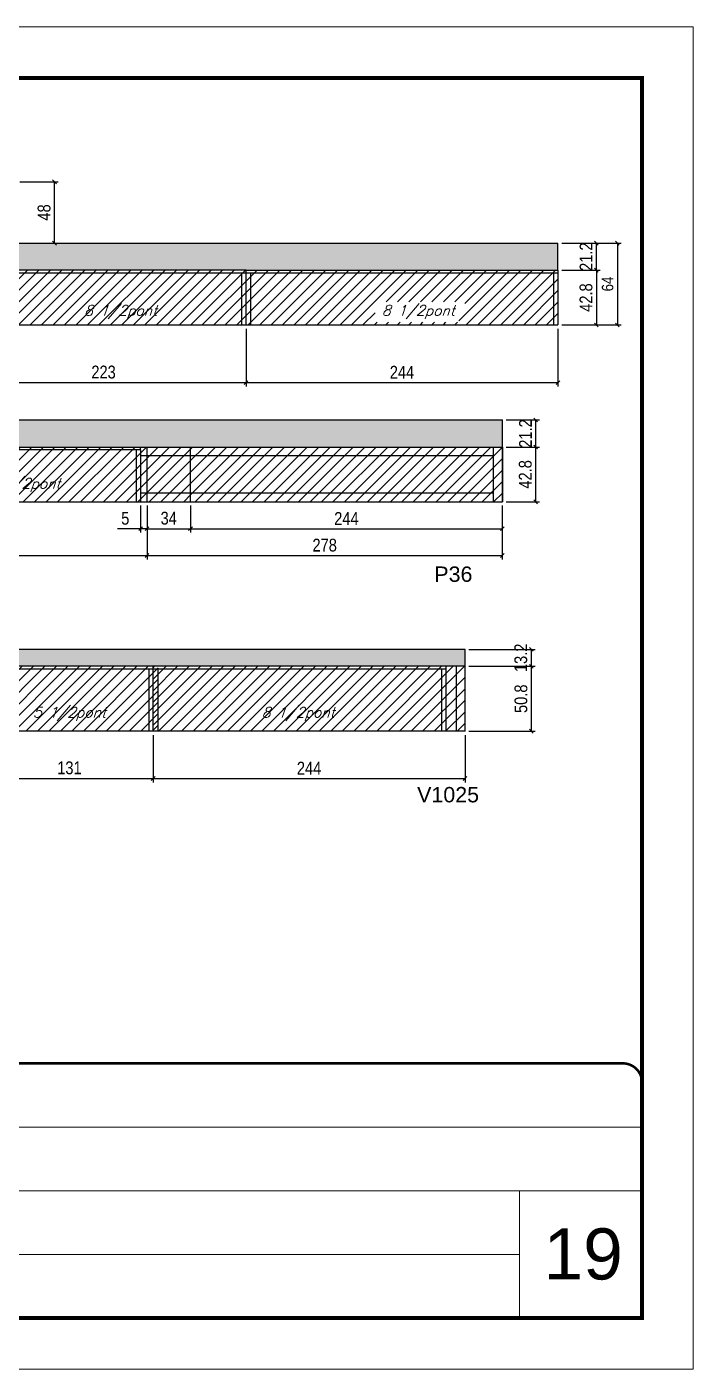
# Model space of a CAD drawing. Extents: x -20960 to -5926, y -2106 to 21915.
# Drawn here: x -8060 to -7538, y 16271 to 17321 of the extents above; entities that cross this region are included whole.
import ezdxf

# ---------------------------------------------------------------- set-up
doc = ezdxf.new("R2010")
doc.units = 0
doc.linetypes.add('CONTINUO', pattern=[0])
doc.linetypes.add('DASHED', pattern=[0.75, 0.5, -0.25])
for name, color, linetype in [('5', 5, 'Continuous'), ('COTA', 241, 'Continuous'), ('Painéis', 200, 'Continuous'), ('Reaproveitamento', 251, 'Continuous'), ('SARR_2.2x7', 40, 'Continuous'), ('SARR_3.5x7', 81, 'Continuous'), ('texto', 7, 'Continuous')]:
    doc.layers.add(name, color=color, linetype=linetype)
for name, color, linetype, lineweight in [('CARIMBO', 255, 'Continuous', 9), ('Folhas', 255, 'Continuous', 9), ('SARRAFO DE PRESSAO', 251, 'DASHED', 9)]:
    doc.layers.add(name, color=color, linetype=linetype, lineweight=lineweight)
doc.styles.add('ARIAL', font='arial.ttf')
doc.styles.add('COTA TECNICA', font='techl___.ttf', dxfattribs={"height": 10})
doc.styles.add('COTA TECNICA-50', font='techl___.ttf', dxfattribs={"height": 9})
doc.styles.add('Romans', font='romans.shx')
doc.styles.get("Standard").update_dxf_attribs({"font": 'arial.ttf'})
doc.dimstyles.new('COTA PAINEL-50', dxfattribs={"dimtxt": 9, "dimasz": 3, "dimexe": 3, "dimexo": 3, "dimgap": 3, "dimtad": 1, "dimdec": 1, "dimzin": 12, "dimdsep": 46, "dimtxsty": 'COTA TECNICA-50', "dimblk1": 'OBLIQUE', "dimblk2": 'OBLIQUE', "dimsah": 1, "dimcen": 0.9, "dimclrd": 4, "dimclre": 4, "dimclrt": 240, "dimadec": 1, "dimazin": 3, "dimtfac": 1, "dimtdec": 1, "dimtmove": 0, "dimatfit": 3, "dimfxl": 1, "dimtolj": 1, "dimtzin": 12, "dimarcsym": 0})
doc.dimstyles.new('PAINEL', dxfattribs={"dimtxt": 10, "dimasz": 3, "dimexe": 3, "dimexo": 3, "dimgap": 3, "dimtad": 1, "dimdec": 1, "dimzin": 12, "dimdsep": 46, "dimtxsty": 'COTA TECNICA', "dimblk1": 'OBLIQUE', "dimblk2": 'OBLIQUE', "dimsah": 1, "dimcen": 0.9, "dimclrd": 4, "dimclre": 4, "dimclrt": 240, "dimadec": 1, "dimazin": 3, "dimtfac": 1, "dimtdec": 1, "dimtmove": 0, "dimatfit": 3, "dimfxl": 1, "dimtolj": 1, "dimtzin": 12, "dimarcsym": 0})
pattern_1 = [(45, (-150927.465, -11389.8575), (-4.49012806, 4.49012806), [])]

# ---------------------------------------------------------------- blocks, each defined once
blk = doc.blocks.new('9999999999')
at = {"color": 30, "linetype": 'CONTINUO'}
for p, q in [((98564.6, 34379.6), (99584, 34379.6)), ((98564.6, 34329.8), (99488, 34329.8)), ((99584, 34329.8), (99488, 34329.8)), ((99488, 34329.8), (99488, 34230.2)), ((98564.6, 34280), (99488, 34280))]:
    blk.add_line(p, q, dxfattribs=at)
at = {"color": 30, "linetype": 'CONTINUO', "const_width": 2}
blk.add_lwpolyline([(99584, 34230.2), (99584, 34414.4, 0.414214), (99569, 34429.4), (98229, 34429.4, 0.414214), (98214, 34414.4), (98214, 34245.2, 0.414214), (98229, 34230.2), (99584, 34230.2)], format="xyb", dxfattribs=at)
at = {"layer": 'Folhas'}
blk.add_lwpolyline([(98139, 34190.2), (99624, 34190.2), (99624, 35240.2), (98139, 35240.2)], close=True, dxfattribs=at)
at = {"layer": 'Folhas', "color": 30, "const_width": 3}
blk.add_lwpolyline([(98214, 34230.2), (99584, 34230.2), (99584, 35200.2), (98214, 35200.2)], close=True, dxfattribs=at)
blk = doc.blocks.new('_Oblique')
at = {"color": 0, "linetype": 'ByBlock', "lineweight": -2}
blk.add_line((-0.5, -0.5), (0.5, 0.5), dxfattribs=at)
blk = doc.blocks.new('*D6938')
at = {"layer": 'COTA', "color": 4, "linetype": 'ByBlock', "lineweight": -2, "transparency": 16777216}
for p, q in [((-7888.3, 17084.9), (-7888.3, 17039.8)), ((-7644.3, 17084.9), (-7644.3, 17039.8)), ((-7888.3, 17042.8), (-7644.3, 17042.8))]:
    blk.add_line(p, q, dxfattribs=at)
at = {"layer": 'Defpoints', "color": 0, "linetype": 'ByBlock', "transparency": 16777216}
for p in [(-7888.3, 17087.9), (-7644.3, 17087.9), (-7644.3, 17042.8)]:
    blk.add_point(p, dxfattribs=at)
at = {"layer": 'COTA', "color": 4, "linetype": 'ByBlock', "lineweight": -2, "transparency": 16777216, "xscale": 3, "yscale": 3, "zscale": 3, "rotation": 180}
blk.add_blockref('_Oblique', (-7888.3, 17042.8), dxfattribs=at)
at = {"layer": 'COTA', "color": 4, "linetype": 'ByBlock', "lineweight": -2, "transparency": 16777216, "xscale": 3, "yscale": 3, "zscale": 3}
blk.add_blockref('_Oblique', (-7644.3, 17042.8), dxfattribs=at)
at = {"layer": 'COTA', "color": 240, "linetype": 'ByBlock', "transparency": 16777216, "insert": (-7766.3, 17050.9), "char_height": 10, "attachment_point": 5, "style": 'COTA TECNICA'}
blk.add_mtext('\\A1;244', dxfattribs=at)
blk = doc.blocks.new('*D6940')
at = {"layer": 'COTA', "color": 4, "linetype": 'ByBlock', "lineweight": -2, "transparency": 16777216}
for p, q in [((-7641.3, 17151.9), (-7611.2, 17151.9)), ((-7614.2, 17130.7), (-7614.2, 17151.9)), ((-7641.3, 17130.7), (-7611.2, 17130.7))]:
    blk.add_line(p, q, dxfattribs=at)
at = {"layer": 'Defpoints', "color": 0, "linetype": 'ByBlock', "transparency": 16777216}
for p in [(-7644.3, 17151.9), (-7614.2, 17151.9), (-7644.3, 17130.7)]:
    blk.add_point(p, dxfattribs=at)
at = {"layer": 'COTA', "color": 4, "linetype": 'ByBlock', "lineweight": -2, "transparency": 16777216, "xscale": 3, "yscale": 3, "zscale": 3}
for p, rotation in [((-7614.2, 17151.9), 90), ((-7614.2, 17130.7), 270)]:
    blk.add_blockref('_Oblique', p, dxfattribs=dict(at, rotation=rotation))
at = {"layer": 'COTA', "color": 240, "linetype": 'ByBlock', "transparency": 16777216, "insert": (-7622.3, 17141.3), "char_height": 10, "attachment_point": 5, "rotation": 90, "style": 'COTA TECNICA'}
blk.add_mtext('\\A1;21.2', dxfattribs=at)
blk = doc.blocks.new('*D6969')
at = {"layer": 'COTA', "color": 4, "lineweight": -2, "transparency": 16777216}
for p, q in [((-8111.3, 17084.9), (-8111.3, 17039.8)), ((-7888.3, 17084.9), (-7888.3, 17039.8)), ((-8111.3, 17042.8), (-7888.3, 17042.8))]:
    blk.add_line(p, q, dxfattribs=at)
at = {"layer": 'Defpoints', "color": 0, "transparency": 16777216}
for p in [(-8111.3, 17087.9), (-7888.3, 17087.9), (-7888.3, 17042.8)]:
    blk.add_point(p, dxfattribs=at)
at = {"layer": 'COTA', "color": 4, "lineweight": -2, "transparency": 16777216, "xscale": 3, "yscale": 3, "zscale": 3, "rotation": 180}
blk.add_blockref('_Oblique', (-8111.3, 17042.8), dxfattribs=at)
at = {"layer": 'COTA', "color": 4, "lineweight": -2, "transparency": 16777216, "xscale": 3, "yscale": 3, "zscale": 3}
blk.add_blockref('_Oblique', (-7888.3, 17042.8), dxfattribs=at)
at = {"layer": 'COTA', "color": 240, "transparency": 16777216, "insert": (-7999.8, 17051), "char_height": 10, "attachment_point": 5, "style": 'COTA TECNICA'}
blk.add_mtext('\\A1;223', dxfattribs=at)
blk = doc.blocks.new('*D6970')
at = {"layer": 'COTA', "color": 4, "lineweight": -2, "transparency": 16777216}
for p, q in [((-7641.3, 17130.7), (-7611.2, 17130.7)), ((-7614.2, 17130.7), (-7614.2, 17087.9)), ((-7641.3, 17087.9), (-7611.2, 17087.9))]:
    blk.add_line(p, q, dxfattribs=at)
at = {"layer": 'Defpoints', "color": 0, "transparency": 16777216}
for p in [(-7644.3, 17130.7), (-7644.3, 17087.9), (-7614.2, 17087.9)]:
    blk.add_point(p, dxfattribs=at)
at = {"layer": 'COTA', "color": 4, "lineweight": -2, "transparency": 16777216, "xscale": 3, "yscale": 3, "zscale": 3}
for p, rotation in [((-7614.2, 17130.7), 90), ((-7614.2, 17087.9), 270)]:
    blk.add_blockref('_Oblique', p, dxfattribs=dict(at, rotation=rotation))
at = {"layer": 'COTA', "color": 240, "transparency": 16777216, "insert": (-7622.3, 17109.3), "char_height": 10, "attachment_point": 5, "rotation": 90, "style": 'COTA TECNICA'}
blk.add_mtext('\\A1;42.8', dxfattribs=at)
blk = doc.blocks.new('*D6959')
at = {"layer": 'COTA', "color": 4, "lineweight": -2, "ltscale": 25, "transparency": 16777216}
for p, q in [((-8065.3, 17199.9), (-8035.2, 17199.9)), ((-8038.2, 17151.9), (-8038.2, 17199.9)), ((-8065.3, 17151.9), (-8035.2, 17151.9))]:
    blk.add_line(p, q, dxfattribs=at)
at = {"layer": 'Defpoints', "color": 0, "ltscale": 25, "transparency": 16777216}
for p in [(-8068.3, 17199.9), (-8038.2, 17199.9), (-8068.3, 17151.9)]:
    blk.add_point(p, dxfattribs=at)
at = {"layer": 'COTA', "color": 4, "lineweight": -2, "ltscale": 25, "transparency": 16777216, "xscale": 3, "yscale": 3, "zscale": 3}
for p, rotation in [((-8038.2, 17199.9), 90), ((-8038.2, 17151.9), 270)]:
    blk.add_blockref('_Oblique', p, dxfattribs=dict(at, rotation=rotation))
at = {"layer": 'COTA', "color": 240, "ltscale": 25, "transparency": 16777216, "insert": (-8046.3, 17175.9), "char_height": 10, "attachment_point": 5, "rotation": 90, "style": 'COTA TECNICA'}
blk.add_mtext('\\A1;48', dxfattribs=at)
blk = doc.blocks.new('*D6961')
at = {"layer": 'COTA', "color": 4, "lineweight": -2, "transparency": 16777216}
for p, q in [((-7641.3, 17151.9), (-7594.8, 17151.9)), ((-7597.8, 17151.9), (-7597.8, 17087.9)), ((-7641.3, 17087.9), (-7594.8, 17087.9))]:
    blk.add_line(p, q, dxfattribs=at)
at = {"layer": 'Defpoints', "color": 0, "transparency": 16777216}
for p in [(-7644.3, 17151.9), (-7644.3, 17087.9), (-7597.8, 17087.9)]:
    blk.add_point(p, dxfattribs=at)
at = {"layer": 'COTA', "color": 4, "lineweight": -2, "transparency": 16777216, "xscale": 3, "yscale": 3, "zscale": 3}
for p, rotation in [((-7597.8, 17151.9), 90), ((-7597.8, 17087.9), 270)]:
    blk.add_blockref('_Oblique', p, dxfattribs=dict(at, rotation=rotation))
at = {"layer": 'COTA', "color": 240, "transparency": 16777216, "insert": (-7605.4, 17119.9), "char_height": 9, "attachment_point": 5, "rotation": 90, "style": 'COTA TECNICA-50'}
blk.add_mtext('\\A1;64', dxfattribs=at)
blk = doc.blocks.new('*D6924')
at = {"layer": 'COTA', "color": 4, "linetype": 'ByBlock', "lineweight": -2, "transparency": 16777216}
for p, q in [((-8092, 16767.1), (-8092, 16730.1)), ((-7961, 16767.1), (-7961, 16730.1)), ((-8092, 16733.1), (-7961, 16733.1))]:
    blk.add_line(p, q, dxfattribs=at)
at = {"layer": 'Defpoints', "color": 0, "linetype": 'ByBlock', "transparency": 16777216}
for p in [(-8092, 16770.1), (-7961, 16770.1), (-7961, 16733.1)]:
    blk.add_point(p, dxfattribs=at)
at = {"layer": 'COTA', "color": 4, "linetype": 'ByBlock', "lineweight": -2, "transparency": 16777216, "xscale": 3, "yscale": 3, "zscale": 3, "rotation": 180}
blk.add_blockref('_Oblique', (-8092, 16733.1), dxfattribs=at)
at = {"layer": 'COTA', "color": 4, "linetype": 'ByBlock', "lineweight": -2, "transparency": 16777216, "xscale": 3, "yscale": 3, "zscale": 3}
blk.add_blockref('_Oblique', (-7961, 16733.1), dxfattribs=at)
at = {"layer": 'COTA', "color": 240, "linetype": 'ByBlock', "transparency": 16777216, "insert": (-8026.5, 16741.4), "char_height": 10, "attachment_point": 5, "style": 'COTA TECNICA'}
blk.add_mtext('\\A1;131', dxfattribs=at)
blk = doc.blocks.new('*D6925')
at = {"layer": 'COTA', "color": 4, "linetype": 'ByBlock', "lineweight": -2, "transparency": 16777216}
for p, q in [((-7717, 16767.1), (-7717, 16730.1)), ((-7961, 16747.1), (-7961, 16730.1)), ((-7961, 16733.1), (-7717, 16733.1))]:
    blk.add_line(p, q, dxfattribs=at)
at = {"layer": 'Defpoints', "color": 0, "linetype": 'ByBlock', "transparency": 16777216}
for p in [(-7717, 16770.1), (-7961, 16750.1), (-7717, 16733.1)]:
    blk.add_point(p, dxfattribs=at)
at = {"layer": 'COTA', "color": 4, "linetype": 'ByBlock', "lineweight": -2, "transparency": 16777216, "xscale": 3, "yscale": 3, "zscale": 3, "rotation": 180}
blk.add_blockref('_Oblique', (-7961, 16733.1), dxfattribs=at)
at = {"layer": 'COTA', "color": 4, "linetype": 'ByBlock', "lineweight": -2, "transparency": 16777216, "xscale": 3, "yscale": 3, "zscale": 3}
blk.add_blockref('_Oblique', (-7717, 16733.1), dxfattribs=at)
at = {"layer": 'COTA', "color": 240, "linetype": 'ByBlock', "transparency": 16777216, "insert": (-7839, 16741.2), "char_height": 10, "attachment_point": 5, "style": 'COTA TECNICA'}
blk.add_mtext('\\A1;244', dxfattribs=at)
blk = doc.blocks.new('*D6929')
at = {"layer": 'COTA', "color": 4, "lineweight": -2, "transparency": 16777216}
for p, q in [((-7714, 16820.9), (-7662.1, 16820.9)), ((-7665.1, 16770.1), (-7665.1, 16820.9)), ((-7714, 16770.1), (-7662.1, 16770.1))]:
    blk.add_line(p, q, dxfattribs=at)
at = {"layer": 'Defpoints', "color": 0, "transparency": 16777216}
for p in [(-7717, 16820.9), (-7665.1, 16820.9), (-7717, 16770.1)]:
    blk.add_point(p, dxfattribs=at)
at = {"layer": 'COTA', "color": 4, "lineweight": -2, "transparency": 16777216, "xscale": 3, "yscale": 3, "zscale": 3}
for p, rotation in [((-7665.1, 16820.9), 90), ((-7665.1, 16770.1), 270)]:
    blk.add_blockref('_Oblique', p, dxfattribs=dict(at, rotation=rotation))
at = {"layer": 'COTA', "color": 240, "transparency": 16777216, "insert": (-7673.2, 16795.5), "char_height": 10, "attachment_point": 5, "rotation": 90, "style": 'COTA TECNICA'}
blk.add_mtext('\\A1;50.8', dxfattribs=at)
blk = doc.blocks.new('*D6962')
at = {"layer": 'COTA', "color": 4, "lineweight": -2, "ltscale": 25, "transparency": 16777216}
for p, q in [((-7714, 16834.1), (-7662.1, 16834.1)), ((-7665.1, 16820.9), (-7665.1, 16834.1)), ((-7714, 16820.9), (-7662.1, 16820.9))]:
    blk.add_line(p, q, dxfattribs=at)
at = {"layer": 'Defpoints', "color": 0, "ltscale": 25, "transparency": 16777216}
for p in [(-7717, 16834.1), (-7665.1, 16834.1), (-7717, 16820.9)]:
    blk.add_point(p, dxfattribs=at)
at = {"layer": 'COTA', "color": 4, "lineweight": -2, "ltscale": 25, "transparency": 16777216, "xscale": 3, "yscale": 3, "zscale": 3}
for p, rotation in [((-7665.1, 16834.1), 90), ((-7665.1, 16820.9), 270)]:
    blk.add_blockref('_Oblique', p, dxfattribs=dict(at, rotation=rotation))
at = {"layer": 'COTA', "color": 240, "ltscale": 25, "transparency": 16777216, "insert": (-7673.3, 16827.5), "char_height": 10, "attachment_point": 5, "rotation": 90, "style": 'COTA TECNICA'}
blk.add_mtext('\\A1;13.2', dxfattribs=at)
blk = doc.blocks.new('*D6913')
at = {"layer": 'COTA', "color": 4, "linetype": 'ByBlock', "lineweight": -2, "transparency": 16777216}
for p, q in [((-7965.8, 16946.6), (-7965.8, 16904.5)), ((-7687.8, 16946.6), (-7687.8, 16904.5)), ((-7965.8, 16907.5), (-7687.8, 16907.5))]:
    blk.add_line(p, q, dxfattribs=at)
at = {"layer": 'Defpoints', "color": 0, "linetype": 'ByBlock', "transparency": 16777216}
for p in [(-7965.8, 16949.6), (-7687.8, 16949.6), (-7687.8, 16907.5)]:
    blk.add_point(p, dxfattribs=at)
at = {"layer": 'COTA', "color": 4, "linetype": 'ByBlock', "lineweight": -2, "transparency": 16777216, "xscale": 3, "yscale": 3, "zscale": 3, "rotation": 180}
blk.add_blockref('_Oblique', (-7965.8, 16907.5), dxfattribs=at)
at = {"layer": 'COTA', "color": 4, "linetype": 'ByBlock', "lineweight": -2, "transparency": 16777216, "xscale": 3, "yscale": 3, "zscale": 3}
blk.add_blockref('_Oblique', (-7687.8, 16907.5), dxfattribs=at)
at = {"layer": 'COTA', "color": 240, "linetype": 'ByBlock', "transparency": 16777216, "insert": (-7826.8, 16915.6), "char_height": 10, "attachment_point": 5, "style": 'COTA TECNICA'}
blk.add_mtext('\\A1;278', dxfattribs=at)
blk = doc.blocks.new('*D6942')
at = {"layer": 'COTA', "color": 4, "lineweight": -2, "ltscale": 25, "transparency": 16777216}
for p, q in [((-7684.8, 16992.4), (-7658.7, 16992.4)), ((-7661.7, 16949.6), (-7661.7, 16992.4)), ((-7684.8, 16949.6), (-7658.7, 16949.6))]:
    blk.add_line(p, q, dxfattribs=at)
at = {"layer": 'Defpoints', "color": 0, "ltscale": 25, "transparency": 16777216}
for p in [(-7687.8, 16992.4), (-7661.7, 16992.4), (-7687.8, 16949.6)]:
    blk.add_point(p, dxfattribs=at)
at = {"layer": 'COTA', "color": 4, "lineweight": -2, "ltscale": 25, "transparency": 16777216, "xscale": 3, "yscale": 3, "zscale": 3}
for p, rotation in [((-7661.7, 16992.4), 90), ((-7661.7, 16949.6), 270)]:
    blk.add_blockref('_Oblique', p, dxfattribs=dict(at, rotation=rotation))
at = {"layer": 'COTA', "color": 240, "ltscale": 25, "transparency": 16777216, "insert": (-7669.8, 16971), "char_height": 10, "attachment_point": 5, "rotation": 90, "style": 'COTA TECNICA'}
blk.add_mtext('\\A1;42.8', dxfattribs=at)
blk = doc.blocks.new('*D6943')
at = {"layer": 'COTA', "color": 4, "lineweight": -2, "ltscale": 25, "transparency": 16777216}
for p, q in [((-8209.8, 16946.6), (-8209.8, 16904.5)), ((-7965.8, 16946.6), (-7965.8, 16904.5)), ((-8209.8, 16907.5), (-7965.8, 16907.5))]:
    blk.add_line(p, q, dxfattribs=at)
at = {"layer": 'Defpoints', "color": 0, "ltscale": 25, "transparency": 16777216}
for p in [(-8209.8, 16949.6), (-7965.8, 16949.6), (-7965.8, 16907.5)]:
    blk.add_point(p, dxfattribs=at)
at = {"layer": 'COTA', "color": 4, "lineweight": -2, "ltscale": 25, "transparency": 16777216, "xscale": 3, "yscale": 3, "zscale": 3, "rotation": 180}
blk.add_blockref('_Oblique', (-8209.8, 16907.5), dxfattribs=at)
at = {"layer": 'COTA', "color": 4, "lineweight": -2, "ltscale": 25, "transparency": 16777216, "xscale": 3, "yscale": 3, "zscale": 3}
blk.add_blockref('_Oblique', (-7965.8, 16907.5), dxfattribs=at)
at = {"layer": 'COTA', "color": 240, "ltscale": 25, "transparency": 16777216, "insert": (-8087.8, 16915.6), "char_height": 10, "attachment_point": 5, "style": 'COTA TECNICA'}
blk.add_mtext('\\A1;244', dxfattribs=at)
blk = doc.blocks.new('*D6944')
at = {"layer": 'COTA', "color": 4, "lineweight": -2, "ltscale": 25, "transparency": 16777216}
for p, q in [((-7970.8, 16946.6), (-7970.8, 16925.5)), ((-7965.8, 16946.6), (-7965.8, 16925.5)), ((-7970.8, 16928.5), (-7988.9, 16928.5)), ((-7965.8, 16928.5), (-7970.8, 16928.5)), ((-7965.8, 16928.5), (-7962.8, 16928.5))]:
    blk.add_line(p, q, dxfattribs=at)
at = {"layer": 'Defpoints', "color": 0, "ltscale": 25, "transparency": 16777216}
for p in [(-7970.8, 16949.6), (-7965.8, 16949.6), (-7970.8, 16928.5)]:
    blk.add_point(p, dxfattribs=at)
at = {"layer": 'COTA', "color": 4, "lineweight": -2, "ltscale": 25, "transparency": 16777216, "xscale": 3, "yscale": 3, "zscale": 3}
blk.add_blockref('_Oblique', (-7970.8, 16928.5), dxfattribs=at)
at = {"layer": 'COTA', "color": 4, "lineweight": -2, "ltscale": 25, "transparency": 16777216, "xscale": 3, "yscale": 3, "zscale": 3, "rotation": 180}
blk.add_blockref('_Oblique', (-7965.8, 16928.5), dxfattribs=at)
at = {"layer": 'COTA', "color": 240, "ltscale": 25, "transparency": 16777216, "insert": (-7982.8, 16936.6), "char_height": 10, "attachment_point": 5, "style": 'COTA TECNICA'}
blk.add_mtext('\\A1;5', dxfattribs=at)
blk = doc.blocks.new('*D6916')
at = {"layer": 'COTA', "color": 4, "lineweight": -2, "ltscale": 25, "transparency": 16777216}
for p, q in [((-7684.8, 17013.6), (-7658.7, 17013.6)), ((-7661.7, 16992.4), (-7661.7, 17013.6)), ((-7684.8, 16992.4), (-7658.7, 16992.4))]:
    blk.add_line(p, q, dxfattribs=at)
at = {"layer": 'Defpoints', "color": 0, "ltscale": 25, "transparency": 16777216}
for p in [(-7687.8, 17013.6), (-7661.7, 17013.6), (-7687.8, 16992.4)]:
    blk.add_point(p, dxfattribs=at)
at = {"layer": 'COTA', "color": 4, "lineweight": -2, "ltscale": 25, "transparency": 16777216, "xscale": 3, "yscale": 3, "zscale": 3}
for p, rotation in [((-7661.7, 17013.6), 90), ((-7661.7, 16992.4), 270)]:
    blk.add_blockref('_Oblique', p, dxfattribs=dict(at, rotation=rotation))
at = {"layer": 'COTA', "color": 240, "ltscale": 25, "transparency": 16777216, "insert": (-7669.7, 17003), "char_height": 10, "attachment_point": 5, "rotation": 90, "style": 'COTA TECNICA'}
blk.add_mtext('\\A1;21.2', dxfattribs=at)
blk = doc.blocks.new('*D6945')
at = {"layer": 'COTA', "color": 4, "lineweight": -2, "ltscale": 25, "transparency": 16777216}
for p, q in [((-7965.8, 16946.6), (-7965.8, 16925.5)), ((-7931.8, 16946.6), (-7931.8, 16925.5)), ((-7965.8, 16928.5), (-7931.8, 16928.5))]:
    blk.add_line(p, q, dxfattribs=at)
at = {"layer": 'Defpoints', "color": 0, "ltscale": 25, "transparency": 16777216}
for p in [(-7965.8, 16949.6), (-7931.8, 16949.6), (-7931.8, 16928.5)]:
    blk.add_point(p, dxfattribs=at)
at = {"layer": 'COTA', "color": 4, "lineweight": -2, "ltscale": 25, "transparency": 16777216, "xscale": 3, "yscale": 3, "zscale": 3, "rotation": 180}
blk.add_blockref('_Oblique', (-7965.8, 16928.5), dxfattribs=at)
at = {"layer": 'COTA', "color": 4, "lineweight": -2, "ltscale": 25, "transparency": 16777216, "xscale": 3, "yscale": 3, "zscale": 3}
blk.add_blockref('_Oblique', (-7931.8, 16928.5), dxfattribs=at)
at = {"layer": 'COTA', "color": 240, "ltscale": 25, "transparency": 16777216, "insert": (-7948.8, 16936.7), "char_height": 10, "attachment_point": 5, "style": 'COTA TECNICA'}
blk.add_mtext('\\A1;34', dxfattribs=at)
blk = doc.blocks.new('*D6917')
at = {"layer": 'COTA', "color": 4, "lineweight": -2, "ltscale": 25, "transparency": 16777216}
for p, q in [((-7931.8, 16946.6), (-7931.8, 16925.5)), ((-7687.8, 16946.6), (-7687.8, 16925.5)), ((-7931.8, 16928.5), (-7687.8, 16928.5))]:
    blk.add_line(p, q, dxfattribs=at)
at = {"layer": 'Defpoints', "color": 0, "ltscale": 25, "transparency": 16777216}
for p in [(-7931.8, 16949.6), (-7687.8, 16949.6), (-7687.8, 16928.5)]:
    blk.add_point(p, dxfattribs=at)
at = {"layer": 'COTA', "color": 4, "lineweight": -2, "ltscale": 25, "transparency": 16777216, "xscale": 3, "yscale": 3, "zscale": 3, "rotation": 180}
blk.add_blockref('_Oblique', (-7931.8, 16928.5), dxfattribs=at)
at = {"layer": 'COTA', "color": 4, "lineweight": -2, "ltscale": 25, "transparency": 16777216, "xscale": 3, "yscale": 3, "zscale": 3}
blk.add_blockref('_Oblique', (-7687.8, 16928.5), dxfattribs=at)
at = {"layer": 'COTA', "color": 240, "ltscale": 25, "transparency": 16777216, "insert": (-7809.8, 16936.5), "char_height": 10, "attachment_point": 5, "style": 'COTA TECNICA'}
blk.add_mtext('\\A1;244', dxfattribs=at)

msp = doc.modelspace()

# ---------------------------------------------------------------- hatches: boundary and pattern name
at = {"layer": 'COTA', "ltscale": 25}
h = msp.add_hatch(dxfattribs=at)
h.set_pattern_fill('AR-CONC', color=256, scale=0.03)
h.set_pattern_definition([(50, (-155139.74, -6555.5643), (5.46554007, -0.47817257), [0.5715, -6.2865]), (355, (-155139.74, -6555.5643), (-1.05730264, 5.73170536), [0.4572, -5.02921753]), (100.4514447, (-155139.2847, -6555.604), (4.40823741, 5.25353256), [0.48570026, -5.34270734]), (46.1842, (-155139.74, -6554.04), (8.13237123, -1.26126984), [0.85725, -9.42975]), (96.6355576, (-155139.0625, -6554.1454), (7.12212402, 7.42278374), [0.7285507, -8.01406824]), (351.184151, (-155139.74, -6554.04), (7.122124, 7.42278374), [0.685799, -7.54379196]), (21, (-155138.978, -6554.4213), (4.54843174, -3.06795595), [0.5715, -6.2865]), (326, (-155138.978, -6554.4213), (1.85406085, 5.52563898), [0.4572, -5.0292]), (71.451445, (-155138.599, -6554.677), (6.40249258, 2.45768307), [0.48570026, -5.34269813]), (37.5, (-155139.7402, -6555.5643), (0.092658098, 2.536651166), [0, -4.96824, 0, -5.1054, 0, -5.04825]), (7.5, (-155139.7402, -6555.5643), (2.004589875, 3.005417245), [0, -2.91084, 0, -4.85394, 0, -1.92405]), (327.5, (-155141.4394, -6555.5643), (4.067717855, -0.17186232), [0, -1.905, 0, -5.9436, 0, -7.8867]), (317.5, (-155142.2014, -6555.5643), (4.44387544, 0.76279473), [0, -2.4765, 0, -3.94716, 0, -5.6007])])
h.paths.add_polyline_path([(-8111.28, 17130.72), (-7888.28, 17130.72), (-7644.28, 17130.72), (-7644.28, 17151.92), (-8068.28, 17151.92), (-8650.28, 17151.92), (-8650.28, 17137.92), (-8155.28, 17137.92), (-8155.28, 17087.92), (-8111.28, 17087.92)])
h = msp.add_hatch(dxfattribs=at)
h.set_pattern_fill('AR-CONC', color=256, scale=0.03)
h.set_pattern_definition([(50, (-146165.269, -6800.252), (5.46554007, -0.47817257), [0.5715, -6.2865]), (355, (-146165.269, -6800.252), (-1.05730264, 5.73170536), [0.4572, -5.02921753]), (100.4514447, (-146164.8136, -6800.292), (4.40823741, 5.25353256), [0.48570026, -5.34270734]), (46.1842, (-146165.269, -6798.728), (8.13237123, -1.26126984), [0.85725, -9.42975]), (96.6355576, (-146164.591, -6798.833), (7.122124, 7.42278374), [0.7285507, -8.01406824]), (351.184151, (-146165.269, -6798.728), (7.122124, 7.42278374), [0.685799, -7.54379196]), (21, (-146164.507, -6799.109), (4.54843174, -3.06795595), [0.5715, -6.2865]), (326, (-146164.507, -6799.109), (1.85406085, 5.52563898), [0.4572, -5.0292]), (71.451445, (-146164.128, -6799.365), (6.40249258, 2.45768307), [0.48570026, -5.34269813]), (37.5, (-146165.269, -6800.2521), (0.092658098, 2.536651166), [0, -4.96824, 0, -5.1054, 0, -5.04825]), (7.5, (-146165.269, -6800.252), (2.004589875, 3.005417245), [0, -2.91084, 0, -4.85394, 0, -1.92405]), (327.5, (-146166.9683, -6800.2521), (4.067717855, -0.17186232), [0, -1.905, 0, -5.9436, 0, -7.8867]), (317.5, (-146167.7303, -6800.252), (4.44387544, 0.76279473), [0, -2.4765, 0, -3.94716, 0, -5.6007])])
h.paths.add_polyline_path([(-8878.78, 17013.63), (-8878.78, 16992.43), (-7687.78, 16992.43), (-7687.78, 17013.63)])
at = {"layer": 'COTA', "linetype": 'ByBlock'}
h = msp.add_hatch(dxfattribs=at)
h.set_pattern_fill('AR-CONC', color=256, scale=0.03)
h.set_pattern_definition([(50, (-150969.062, -14864.0985), (5.46554007, -0.47817257), [0.5715, -6.2865]), (355, (-150969.062, -14864.0985), (-1.05730264, 5.73170536), [0.4572, -5.02921753]), (100.4514447, (-150968.6064, -14864.1383), (4.40823741, 5.25353256), [0.48570026, -5.34270734]), (46.1842, (-150969.062, -14862.5745), (8.13237123, -1.26126984), [0.85725, -9.42975]), (96.6355576, (-150968.384, -14862.6796), (7.12212402, 7.42278374), [0.7285507, -8.01406824]), (351.184151, (-150969.062, -14862.5745), (7.122124, 7.42278374), [0.685799, -7.54379196]), (21, (-150968.3, -14862.9555), (4.54843174, -3.06795595), [0.5715, -6.2865]), (326, (-150968.3, -14862.9555), (1.85406085, 5.52563898), [0.4572, -5.0292]), (71.451445, (-150967.921, -14863.211), (6.40249258, 2.45768307), [0.48570026, -5.34269813]), (37.5, (-150969.062, -14864.0985), (0.092658098, 2.536651166), [0, -4.96824, 0, -5.1054, 0, -5.04825]), (7.5, (-150969.062, -14864.0985), (2.004589875, 3.005417245), [0, -2.91084, 0, -4.85394, 0, -1.92405]), (327.5, (-150970.7612, -14864.0985), (4.067717855, -0.17186232), [0, -1.905, 0, -5.9436, 0, -7.8867]), (317.5, (-150971.523, -14864.0985), (4.44387544, 0.76279473), [0, -2.4765, 0, -3.94716, 0, -5.6007])])
h.paths.add_polyline_path([(-8335.95, 16820.91), (-7716.95, 16820.91), (-7716.95, 16834.11), (-8355.95, 16834.11), (-8355.95, 16770.11), (-8335.95, 16770.11)])
at = {"layer": 'Reaproveitamento', "linetype": 'ByBlock'}
h = msp.add_hatch(dxfattribs=at)
h.set_pattern_fill('ANSI31', color=256, scale=2)
h.set_pattern_definition([(45, (-150958.0364, -14870.784), (-4.49012806, 4.49012806), [])])
h.paths.add_polyline_path([(-8111.28, 17130.72), (-8111.28, 17087.92), (-7644.28, 17087.92), (-7644.28, 17130.72)])
h.paths.add_polyline_path([(-7789.87, 17089.96), (-7722.25, 17089.96), (-7716.75, 17105.93), (-7784.37, 17105.93)], flags=16)
h = msp.add_hatch(dxfattribs=at)
h.set_pattern_fill('ANSI31', color=256, scale=2)
h.set_pattern_definition(pattern_1)
h.paths.add_polyline_path([(-7965.78, 16949.63), (-7965.78, 16992.43), (-8209.78, 16992.43), (-8209.78, 16949.63)])
h = msp.add_hatch(dxfattribs=at)
h.set_pattern_fill('ANSI31', color=256, scale=2)
h.set_pattern_definition(pattern_1)
h.paths.add_polyline_path([(-7931.78, 16992.43), (-7965.78, 16992.43), (-7965.78, 16949.63), (-7931.78, 16949.63)])
h = msp.add_hatch(dxfattribs=at)
h.set_pattern_fill('ANSI31', color=256, scale=2)
h.set_pattern_definition(pattern_1)
h.paths.add_polyline_path([(-7687.78, 16949.63), (-7687.78, 16992.43), (-7931.78, 16992.43), (-7931.78, 16949.63)])
h = msp.add_hatch(dxfattribs=at)
h.set_pattern_fill('ANSI31', color=256, scale=2)
h.set_pattern_definition([(45, (-150969.062, -14864.0985), (-4.49012806, 4.49012806), [])])
h.paths.add_polyline_path([(-7956.95, 16820.91), (-8091.95, 16820.91), (-8091.95, 16770.11), (-7956.95, 16770.11)])
h = msp.add_hatch(dxfattribs=at)
h.set_pattern_fill('ANSI31', color=256, scale=2)
h.set_pattern_definition([(45, (-150973.062, -14864.0985), (-4.49012806, 4.49012806), [])])
h.paths.add_polyline_path([(-7716.95, 16770.11), (-7716.95, 16820.91), (-7960.95, 16820.91), (-7960.95, 16770.11)])

# ---------------------------------------------------------------- linework, layer by layer
at = {"layer": 'COTA', "linetype": 'ByBlock'}
for p, q in [((-8068.28, 17151.92), (-7644.28, 17151.92)), ((-7644.28, 17130.72), (-7644.28, 17151.92)), ((-7716.95, 16834.11), (-8355.95, 16834.11)), ((-7716.95, 16820.91), (-7716.95, 16834.11))]:
    msp.add_line(p, q, dxfattribs=at)
at = {"layer": 'COTA', "ltscale": 25}
for p in [(-8190.78, 17013.63), (-7687.78, 16992.43)]:
    msp.add_line(p, (-7687.78, 17013.63), dxfattribs=at)
at = {"layer": 'Painéis', "linetype": 'ByBlock'}
for p, q in [((-7888.28, 17130.72), (-8111.28, 17130.72)), ((-7888.28, 17130.72), (-7644.28, 17130.72)), ((-7888.28, 17087.92), (-7888.28, 17130.72)), ((-7644.28, 17130.72), (-7644.28, 17087.92)), ((-8068.28, 17087.92), (-7644.28, 17087.92)), ((-7888.28, 17087.92), (-7644.28, 17087.92)), ((-8209.78, 16992.43), (-7687.78, 16992.43)), ((-7965.78, 16949.63), (-7965.78, 16992.43)), ((-7931.78, 16949.63), (-7931.78, 16992.43)), ((-7687.78, 16949.63), (-7687.78, 16992.43)), ((-8209.78, 16949.63), (-7687.78, 16949.63)), ((-7716.95, 16820.91), (-8335.95, 16820.91)), ((-7960.95, 16770.11), (-7960.95, 16820.91)), ((-7716.95, 16770.11), (-7716.95, 16820.91)), ((-7716.95, 16770.11), (-8335.95, 16770.11))]:
    msp.add_line(p, q, dxfattribs=at)
at = {"layer": 'SARR_2.2x7', "linetype": 'Continuous'}
for p, q in [((-7644.28, 17128.52), (-8096.28, 17128.52)), ((-7970.78, 16990.23), (-8194.8, 16990.23)), ((-7970.78, 16990.23), (-7970.78, 16992.43)), ((-7694.78, 16949.63), (-7694.78, 16992.43)), ((-7694.78, 16985.43), (-7970.78, 16985.43)), ((-7970.78, 16956.63), (-7694.78, 16956.63)), ((-7731.95, 16818.71), (-8320.97, 16818.71)), ((-7723.95, 16820.91), (-7723.95, 16770.11))]:
    msp.add_line(p, q, dxfattribs=at)
at = {"layer": 'SARR_3.5x7'}
for p, q in [((-7891.78, 17128.52), (-7891.78, 17087.92)), ((-7884.78, 17128.52), (-7884.78, 17087.92)), ((-7647.78, 17128.52), (-7647.78, 17087.92)), ((-7974.28, 16990.23), (-7974.28, 16949.63)), ((-7970.78, 16990.23), (-7970.78, 16949.63)), ((-7687.78, 16992.43), (-7687.78, 16949.63)), ((-7964.45, 16818.71), (-7964.45, 16770.11)), ((-7957.45, 16818.71), (-7957.45, 16770.11)), ((-7735.45, 16818.71), (-7735.45, 16770.11)), ((-7731.95, 16820.91), (-7731.95, 16770.11))]:
    msp.add_line(p, q, dxfattribs=at)

# ---------------------------------------------------------------- block references
at = {"layer": 'SARRAFO DE PRESSAO', "color": 6, "linetype": 'ByBlock'}
msp.add_blockref('9999999999', (-107162.48, -17919.11), dxfattribs=at)

# ---------------------------------------------------------------- texts
at = {"layer": '5', "linetype": 'Continuous'}
for s, rotation, p in [('P36', 0.00004, (-7741.01, 16886.96)), ('V1025', 359.99996, (-7754.47, 16714.48))]:
    msp.add_text(s, height=12, rotation=rotation, dxfattribs=at).set_placement(p)
at = {"layer": 'CARIMBO', "style": 'ARIAL'}
msp.add_text('19', height=40, dxfattribs=at).set_placement((-7655.64, 16341.23))
at = {"layer": 'texto', "color": 2, "char_height": 8, "attachment_point": 5, "style": 'Romans'}
for s, insert in [('{\\Q19;\\C256;8 1/2pont}', (-7986.44, 17097.94)), ('{\\Q19;\\C256;8 1/2pont}', (-7753.5, 17097.94)), ('{\\Q19;\\C256;8 1/2pont}', (-8062.02, 16962.63)), ('{\\Q19;\\C256;5 1/2pont}', (-8026.45, 16783.56)), ('{\\Q19;\\C256;8 1/2pont}', (-7847.5, 16783.56))]:
    msp.add_mtext(s, dxfattribs=dict(at, insert=insert))

# ---------------------------------------------------------------- dimensions: what is measured, and where the dimension line sits
at = {"layer": 'COTA', "ltscale": 25}
for base, p1, p2, picture, middle in [((-8038.18, 17199.92), (-8068.28, 17151.92), (-8068.28, 17199.92), '*D6959', (-8046.27, 17175.92)), ((-7661.68, 16992.43), (-7687.78, 16949.63), (-7687.78, 16992.43), '*D6942', (-7669.78, 16971.03))]:
    dim = msp.add_linear_dim(base=base, p1=p1, p2=p2, angle=90, dimstyle='PAINEL', dxfattribs=at)
    dim.commit()
    dim.dimension.update_dxf_attribs({"geometry": picture, "text_midpoint": middle})
at = {"layer": 'COTA', "linetype": 'ByBlock'}
dim = msp.add_linear_dim(base=(-7614.23, 17151.92), p1=(-7644.28, 17130.72), p2=(-7644.28, 17151.92), angle=90, dimstyle='PAINEL', dxfattribs=at)
dim.commit()
dim.dimension.update_dxf_attribs({"geometry": '*D6940', "text_midpoint": (-7614.23, 17141.32), "dimtype": 160})
at = {"layer": 'COTA'}
for base, p1, p2, dimstyle, picture, middle in [((-7597.78, 17087.92), (-7644.28, 17151.92), (-7644.28, 17087.92), 'COTA PAINEL-50', '*D6961', (-7605.37, 17119.92)), ((-7614.23, 17087.92), (-7644.28, 17130.72), (-7644.28, 17087.92), 'PAINEL', '*D6970', (-7622.32, 17109.32)), ((-7665.07, 16820.91), (-7716.95, 16770.11), (-7716.95, 16820.91), 'PAINEL', '*D6929', (-7673.2, 16795.51))]:
    dim = msp.add_linear_dim(base=base, p1=p1, p2=p2, angle=90, dimstyle=dimstyle, dxfattribs=at)
    dim.commit()
    dim.dimension.update_dxf_attribs({"geometry": picture, "text_midpoint": middle})
dim = msp.add_linear_dim(base=(-7888.28, 17042.83), p1=(-8111.28, 17087.92), p2=(-7888.28, 17087.92), dimstyle='PAINEL', dxfattribs=at)
dim.commit()
dim.dimension.update_dxf_attribs({"geometry": '*D6969', "text_midpoint": (-7999.78, 17051.05)})
at = {"layer": 'COTA', "linetype": 'ByBlock'}
for base, p1, p2, picture, middle in [((-7644.28, 17042.83), (-7888.28, 17087.92), (-7644.28, 17087.92), '*D6938', (-7766.28, 17050.9)), ((-7687.78, 16907.48), (-7965.78, 16949.63), (-7687.78, 16949.63), '*D6913', (-7826.78, 16915.58)), ((-7960.95, 16733.14), (-8091.95, 16770.11), (-7960.95, 16770.11), '*D6924', (-8026.45, 16741.36)), ((-7716.95, 16733.14), (-7960.95, 16750.11), (-7716.95, 16770.11), '*D6925', (-7838.95, 16741.21))]:
    dim = msp.add_linear_dim(base=base, p1=p1, p2=p2, dimstyle='PAINEL', override={"dimtmove": 1}, dxfattribs=at)
    dim.commit()
    dim.dimension.update_dxf_attribs({"geometry": picture, "text_midpoint": middle})
at = {"layer": 'COTA', "ltscale": 25}
for base, p1, p2, picture, middle in [((-7661.68, 17013.63), (-7687.78, 16992.43), (-7687.78, 17013.63), '*D6916', (-7661.68, 17003.03)), ((-7665.07, 16834.11), (-7716.95, 16820.91), (-7716.95, 16834.11), '*D6962', (-7665.07, 16827.51))]:
    dim = msp.add_linear_dim(base=base, p1=p1, p2=p2, angle=90, dimstyle='PAINEL', dxfattribs=at)
    dim.commit()
    dim.dimension.update_dxf_attribs({"geometry": picture, "text_midpoint": middle, "dimtype": 160})
dim = msp.add_linear_dim(base=(-7965.78, 16907.48), p1=(-8209.78, 16949.63), p2=(-7965.78, 16949.63), dimstyle='PAINEL', override={"dimtmove": 1}, dxfattribs=at)
dim.commit()
dim.dimension.update_dxf_attribs({"geometry": '*D6943', "text_midpoint": (-8087.78, 16915.55)})
for base, p1, p2, picture, middle in [((-7970.78, 16928.47), (-7965.78, 16949.63), (-7970.78, 16949.63), '*D6944', (-7982.83, 16936.58)), ((-7931.78, 16928.47), (-7965.78, 16949.63), (-7931.78, 16949.63), '*D6945', (-7948.78, 16936.69)), ((-7687.78, 16928.47), (-7931.78, 16949.63), (-7687.78, 16949.63), '*D6917', (-7809.78, 16936.55))]:
    dim = msp.add_linear_dim(base=base, p1=p1, p2=p2, dimstyle='PAINEL', dxfattribs=at)
    dim.commit()
    dim.dimension.update_dxf_attribs({"geometry": picture, "text_midpoint": middle})

doc.saveas('drawing.dxf')
